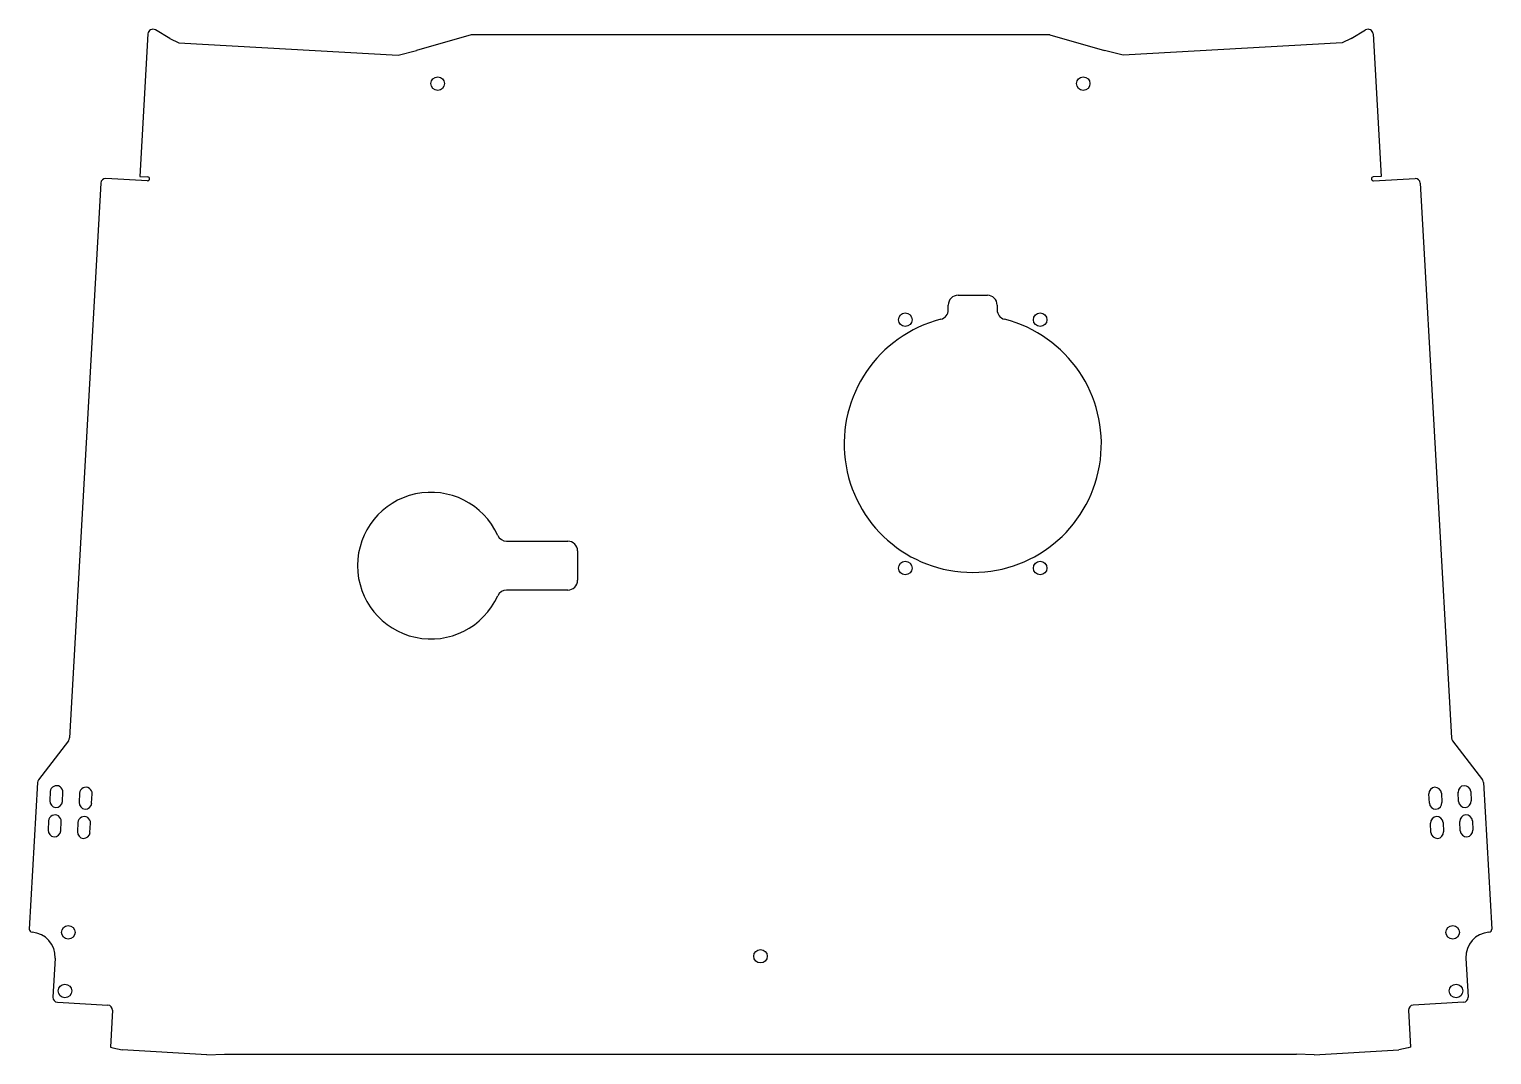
# Model space of a CAD drawing. Extents: x -19.1 to 39.8, y -0.5 to 40.8.
import ezdxf

# ---------------------------------------------------------------- set-up
doc = ezdxf.new("R2010")
doc.units = 0
doc.header["$LTSCALE"] = 1.21
doc.layers.get('0').update_dxf_attribs({"linetype": 'CONTINUOUS'})

msp = doc.modelspace()

# ---------------------------------------------------------------- linework, layer by layer
at = {"color": 3}
for p, q in [((-13.425, 40.427), (-14.004, 40.772)), ((34.135, 40.427), (34.715, 40.772)), ((-14.302, 40.614), (-14.626, 34.872)), ((-13.425, 40.427), (-13.056, 40.252)), ((-13.056, 40.252), (-4.237, 39.754)), ((-1.298, 40.579), (-3.49, 39.942)), ((22.009, 40.579), (-1.298, 40.579)), ((22.009, 40.579), (24.201, 39.942)), ((33.766, 40.252), (24.948, 39.754)), ((34.135, 40.427), (33.766, 40.252)), ((35.012, 40.614), (35.336, 34.872)), ((-4.237, 39.754), (-3.49, 39.942)), ((24.948, 39.754), (24.201, 39.942)), ((-14.32, 34.697), (-15.995, 34.791)), ((-14.626, 34.872), (-14.311, 34.854)), ((35.336, 34.872), (35.022, 34.854)), ((35.031, 34.697), (36.705, 34.791)), ((-16.203, 34.606), (-17.464, 12.261)), ((36.913, 34.606), (38.174, 12.261)), ((18.308, 30.087), (19.489, 30.087)), ((17.914, 29.501), (17.914, 29.693)), ((19.883, 29.693), (19.883, 29.501)), ((0.137, 20.186), (2.599, 20.186)), ((2.993, 19.792), (2.993, 18.611)), ((2.599, 18.217), (0.137, 18.217)), ((-17.504, 12.152), (-18.708, 10.574)), ((38.214, 12.152), (39.418, 10.574)), ((-18.748, 10.465), (-19.081, 4.563)), ((-18.234, 10.101), (-18.255, 9.734)), ((-17.748, 9.705), (-17.728, 10.073)), ((-17.055, 10.035), (-17.075, 9.667)), ((37.765, 10.035), (37.786, 9.667)), ((38.459, 9.705), (38.438, 10.073)), ((38.944, 10.101), (38.965, 9.734)), ((39.459, 10.465), (39.792, 4.563)), ((-16.569, 9.639), (-16.548, 10.006)), ((37.28, 9.639), (37.259, 10.006)), ((-18.3, 8.922), (-18.321, 8.555)), ((-17.815, 8.526), (-17.794, 8.894)), ((-17.121, 8.856), (-17.142, 8.488)), ((37.832, 8.856), (37.852, 8.488)), ((38.525, 8.526), (38.505, 8.894)), ((39.011, 8.922), (39.032, 8.555)), ((-16.636, 8.46), (-16.615, 8.827)), ((37.346, 8.46), (37.325, 8.827)), ((-18.043, 3.4), (-18.131, 1.828)), ((38.753, 3.4), (38.842, 1.828)), ((-17.946, 1.62), (-15.917, 1.505)), ((-15.732, 1.298), (-15.816, -0.194)), ((36.442, 1.298), (36.527, -0.194)), ((38.656, 1.62), (36.628, 1.505)), ((-15.816, -0.194), (-15.719, -0.22)), ((-15.719, -0.22), (-15.345, -0.301)), ((-11.934, -0.494), (-15.345, -0.301)), ((-11.934, -0.494), (-11.217, -0.464)), ((-11.217, -0.464), (31.928, -0.464)), ((32.645, -0.494), (31.928, -0.464)), ((32.645, -0.494), (36.055, -0.301)), ((36.43, -0.22), (36.055, -0.301)), ((36.527, -0.194), (36.43, -0.22))]:
    msp.add_line(p, q, dxfattribs=at)
for centre in [(-2.637, 38.611), (23.347, 38.611), (16.182, 29.103), (21.615, 29.103), (16.182, 19.103), (21.615, 19.103), (-17.511, 4.435), (38.222, 4.435), (10.355, 3.473), (-17.644, 2.076), (38.355, 2.076)]:
    msp.add_circle(centre, 0.272, dxfattribs=at)
for centre, radius, start, end in [((-14.105, 40.603), 0.197, 59.24458, 176.76972), ((34.816, 40.603), 0.197, 3.23028, 120.75542), ((-16.006, 34.595), 0.197, 86.76972, 176.76972), ((-14.316, 34.775), 0.0787, 266.76972, 446.76972), ((35.026, 34.775), 0.0787, 93.23028, 273.23028), ((36.717, 34.595), 0.197, 3.23028, 93.23028), ((18.308, 29.693), 0.394, 90, 180), ((19.489, 29.693), 0.394, 0, 90), ((17.521, 29.501), 0.394, 284.32074, 360), ((20.277, 29.501), 0.394, 180, 255.67926), ((18.899, 24.103), 5.177, 104.32074, 435.67926), ((-2.912, 19.201), 2.953, 24.31574, 335.68426), ((0.137, 20.579), 0.394, 204.31574, 270), ((2.599, 19.792), 0.394, 360, 450), ((2.599, 18.611), 0.394, 270, 360), ((0.137, 17.823), 0.394, 90, 155.68426), ((-17.66, 12.272), 0.197, 322.66383, 356.76972), ((38.371, 12.272), 0.197, 183.23028, 217.33617), ((-18.551, 10.454), 0.197, 142.66383, 176.76972), ((-17.981, 10.087), 0.254, 356.76972, 536.76972), ((-16.801, 10.021), 0.254, 356.76972, 536.76972), ((37.512, 10.021), 0.254, 3.23028, 183.23028), ((38.691, 10.087), 0.254, 3.23028, 183.23028), ((39.262, 10.454), 0.197, 3.23028, 37.33617), ((-18.001, 9.72), 0.254, 176.76972, 356.76972), ((-16.822, 9.653), 0.254, 176.76972, 356.76972), ((37.533, 9.653), 0.254, 183.23028, 363.23028), ((38.712, 9.72), 0.254, 183.23028, 363.23028), ((-18.047, 8.908), 0.254, 356.76972, 536.76972), ((-16.868, 8.841), 0.254, 356.76972, 536.76972), ((37.579, 8.841), 0.254, 3.23028, 183.23028), ((38.758, 8.908), 0.254, 3.23028, 183.23028), ((-18.068, 8.54), 0.254, 176.76972, 356.76972), ((-16.889, 8.474), 0.254, 176.76972, 356.76972), ((37.599, 8.474), 0.254, 183.23028, 363.23028), ((38.778, 8.54), 0.254, 183.23028, 363.23028), ((-18.963, 4.556), 0.118, 176.76972, 266.76972), ((-19.025, 3.455), 0.984, 356.76972, 446.76972), ((39.736, 3.455), 0.984, 93.23028, 183.23028), ((39.674, 4.556), 0.118, 273.23028, 363.23028), ((-17.935, 1.816), 0.197, 176.76972, 266.76972), ((38.645, 1.816), 0.197, 273.23028, 363.23028), ((-15.928, 1.309), 0.197, 356.76972, 446.76972), ((36.639, 1.309), 0.197, 93.23028, 183.23028)]:
    msp.add_arc(centre, radius, start, end, dxfattribs=at)

doc.saveas('drawing.dxf')
